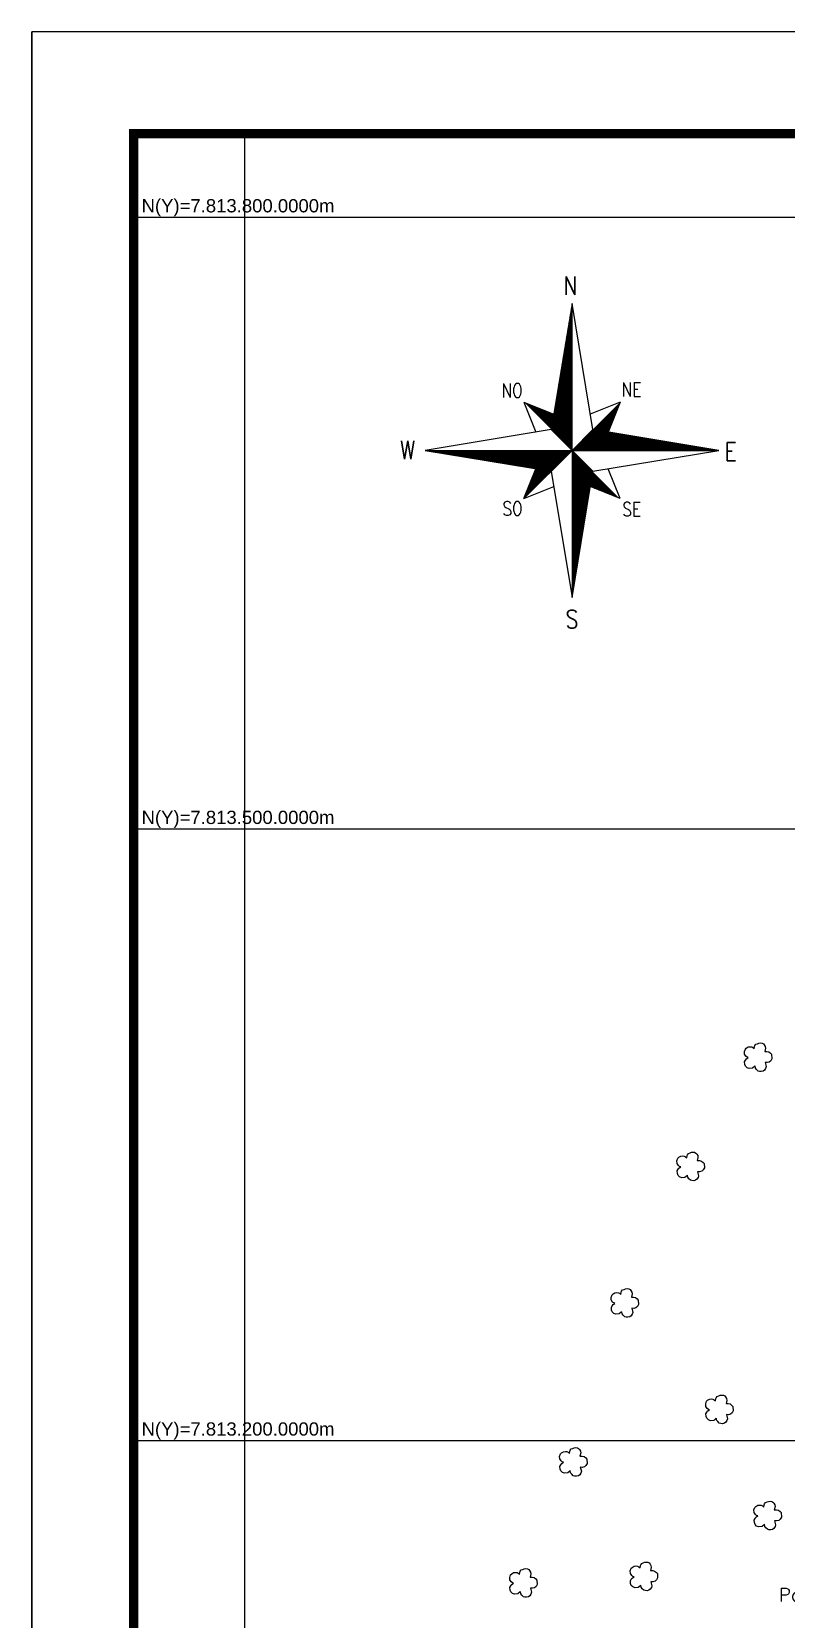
# Model space of a CAD drawing. Extents: x 740895 to 741945, y 7812406 to 7813891.
# Drawn here: x 740895 to 741266, y 7813112 to 7813891 of the extents above; entities that cross this region are included whole.
import ezdxf
from ezdxf.enums import TextEntityAlignment as Align

# ---------------------------------------------------------------- set-up
doc = ezdxf.new("R2010")
doc.units = 0
doc.linetypes.add('CONTINUO', pattern=[0])
doc.linetypes.add('LIN0', pattern=[0])
for name, color, linetype in [('_SIMBOLO ARVORE', 118, 'Continuous'), ('MALHA', 8, 'Continuous'), ('MARGEM', 5, 'Continuous'), ('SETA_NORTE', 3, 'Continuous'), ('TEXTO CONFRONTANTES', 7, 'Continuous')]:
    doc.layers.add(name, color=color, linetype=linetype)
doc.styles.add('ROMANS', font='romans')
doc.styles.add('Simplex', font='simplex.shx')
doc.styles.get("Standard").update_dxf_attribs({"font": 'arial.ttf'})

# ---------------------------------------------------------------- blocks, each defined once
blk = doc.blocks.new('A$C309442C0')
at = {"layer": 'SETA_NORTE', "linetype": 'Continuous'}
h = blk.add_hatch(dxfattribs=at)
h.set_pattern_fill('ANSI31', color=256, scale=0.1375, angle=-90, style=0)
h.set_pattern_definition([(315, (-215853.3434, 13873.16845), (0.3086963042, 0.3086963042), [])])
h.paths.add_polyline_path([(73.46, 97.41), (74.7, 104.95), (60.04, 110.83)])
h = blk.add_hatch(dxfattribs=at)
h.set_pattern_fill('ANSI31', color=256, scale=0.1375, angle=180, style=0)
h.set_pattern_definition([(225, (13869.59828, 216024.21475), (0.3086963042, -0.3086963042), [])])
h.paths.add_polyline_path([(93.84, 97.41), (101.38, 96.17), (107.26, 110.83)])
h = blk.add_hatch(dxfattribs=at)
h.set_pattern_fill('ANSI31', color=256, scale=0.1375, style=0)
h.set_pattern_definition([(45, (-13702.2971, -215849.77324), (-0.3086963042, 0.3086963042), [])])
h.paths.add_polyline_path([(73.46, 77.03), (65.92, 78.27), (60.04, 63.61)])
h = blk.add_hatch(dxfattribs=at)
h.set_pattern_fill('ANSI31', color=256, scale=0.1375, angle=90, style=0)
h.set_pattern_definition([(135, (216020.6446, -13698.72693), (-0.3086963042, -0.3086963042), [])])
h.paths.add_polyline_path([(93.84, 77.03), (92.6, 69.49), (107.26, 63.61)])
for p, q in [((82.98, 155.2), (83.65, 155.88)), ((83.1, 155.96), (83.65, 156.51)), ((83.23, 156.73), (83.65, 157.15)), ((83.35, 157.49), (83.65, 157.79)), ((83.48, 158.25), (83.65, 158.42)), ((83.6, 159.02), (83.65, 159.06)), ((81.47, 146.05), (83.65, 148.23)), ((81.59, 146.81), (83.65, 148.87)), ((81.72, 147.58), (83.65, 149.51)), ((81.85, 148.34), (83.65, 150.14)), ((81.97, 149.1), (83.65, 150.78)), ((82.1, 149.86), (83.65, 151.42)), ((82.22, 150.63), (83.65, 152.05)), ((82.35, 151.39), (83.65, 152.69)), ((82.47, 152.15), (83.65, 153.33)), ((82.6, 152.91), (83.65, 153.96)), ((82.73, 153.68), (83.65, 154.6)), ((82.85, 154.44), (83.65, 155.24)), ((79.96, 136.9), (83.65, 140.59)), ((80.09, 137.66), (83.65, 141.22)), ((80.21, 138.42), (83.65, 141.86)), ((80.34, 139.19), (83.65, 142.5)), ((80.46, 139.95), (83.65, 143.14)), ((80.59, 140.71), (83.65, 143.77)), ((80.72, 141.47), (83.65, 144.41)), ((80.84, 142.24), (83.65, 145.05)), ((80.97, 143), (83.65, 145.68)), ((81.09, 143.76), (83.65, 146.32)), ((81.22, 144.53), (83.65, 146.96)), ((81.34, 145.29), (83.65, 147.59)), ((78.45, 127.75), (83.65, 132.94)), ((78.58, 128.51), (83.65, 133.58)), ((78.71, 129.27), (83.65, 134.22)), ((78.83, 130.03), (83.65, 134.85)), ((78.96, 130.8), (83.65, 135.49)), ((79.08, 131.56), (83.65, 136.13)), ((79.21, 132.32), (83.65, 136.77)), ((79.33, 133.09), (83.65, 137.4)), ((79.46, 133.85), (83.65, 138.04)), ((79.59, 134.61), (83.65, 138.68)), ((79.71, 135.37), (83.65, 139.31)), ((79.84, 136.14), (83.65, 139.95)), ((76.82, 117.83), (83.65, 124.66)), ((76.95, 118.59), (83.65, 125.3)), ((77.07, 119.36), (83.65, 125.94)), ((77.2, 120.12), (83.65, 126.57)), ((77.32, 120.88), (83.65, 127.21)), ((77.45, 121.65), (83.65, 127.85)), ((77.58, 122.41), (83.65, 128.48)), ((77.7, 123.17), (83.65, 129.12)), ((77.83, 123.93), (83.65, 129.76)), ((77.95, 124.7), (83.65, 130.39)), ((78.08, 125.46), (83.65, 131.03)), ((78.2, 126.22), (83.65, 131.67)), ((78.33, 126.98), (83.65, 132.31)), ((75.31, 108.68), (83.65, 117.02)), ((75.44, 109.44), (83.65, 117.65)), ((75.57, 110.21), (83.65, 118.29)), ((75.69, 110.97), (83.65, 118.93)), ((75.82, 111.73), (83.65, 119.57)), ((75.94, 112.49), (83.65, 120.2)), ((76.07, 113.26), (83.65, 120.84)), ((76.19, 114.02), (83.65, 121.48)), ((76.32, 114.78), (83.65, 122.11)), ((76.44, 115.54), (83.65, 122.75)), ((76.57, 116.31), (83.65, 123.39)), ((76.7, 117.07), (83.65, 124.02)), ((60.04, 110.83), (74.7, 104.95)), ((60.04, 110.83), (65.92, 96.17)), ((73.81, 99.53), (83.65, 109.37)), ((73.93, 100.29), (83.65, 110.01)), ((74.06, 101.05), (83.65, 110.65)), ((74.18, 101.82), (83.65, 111.28)), ((74.31, 102.58), (83.65, 111.92)), ((74.43, 103.34), (83.65, 112.56)), ((74.56, 104.1), (83.65, 113.19)), ((74.69, 104.87), (83.65, 113.83)), ((74.81, 105.63), (83.65, 114.47)), ((74.94, 106.39), (83.65, 115.11)), ((75.06, 107.16), (83.65, 115.74)), ((75.19, 107.92), (83.65, 116.38)), ((107.26, 110.83), (92.6, 104.95)), ((107.26, 110.83), (101.38, 96.17)), ((73.53, 97.34), (83.65, 107.46)), ((73.56, 98), (83.65, 108.1)), ((73.68, 98.77), (83.65, 108.74)), ((73.85, 97.02), (83.65, 106.82)), ((74.17, 96.7), (83.65, 106.19)), ((74.49, 96.39), (83.65, 105.55)), ((74.8, 96.07), (83.65, 104.91)), ((75.12, 95.75), (83.65, 104.28)), ((75.44, 95.43), (83.65, 103.64)), ((75.76, 95.11), (83.65, 103)), ((76.08, 94.79), (83.65, 102.37)), ((76.4, 94.47), (83.65, 101.73)), ((76.72, 94.16), (83.65, 101.09)), ((77.03, 93.84), (83.65, 100.45)), ((77.35, 93.52), (83.65, 99.82)), ((77.67, 93.2), (83.65, 99.18)), ((77.99, 92.88), (83.65, 98.54)), ((78.31, 92.56), (83.65, 97.91)), ((78.63, 92.24), (83.65, 97.27)), ((78.94, 91.93), (83.65, 96.63)), ((79.26, 91.61), (83.65, 95.99)), ((79.58, 91.29), (83.65, 95.36)), ((79.9, 90.97), (83.65, 94.72)), ((80.22, 90.65), (83.65, 94.08)), ((80.54, 90.33), (83.65, 93.45)), ((83.79, 87.22), (93.97, 97.39)), ((84.43, 87.22), (94.51, 97.3)), ((85.07, 87.22), (95.06, 97.21)), ((85.71, 87.22), (95.61, 97.12)), ((86.34, 87.22), (96.15, 97.03)), ((86.98, 87.22), (96.7, 96.94)), ((87.62, 87.22), (97.25, 96.85)), ((88.25, 87.22), (97.8, 96.76)), ((88.89, 87.22), (98.34, 96.67)), ((89.53, 87.22), (98.89, 96.58)), ((90.17, 87.22), (99.44, 96.49)), ((90.8, 87.22), (99.98, 96.4)), ((91.44, 87.22), (100.53, 96.31)), ((92.08, 87.22), (101.08, 96.22)), ((92.71, 87.22), (101.62, 96.13)), ((93.35, 87.22), (102.17, 96.04)), ((93.99, 87.22), (102.72, 95.95)), ((94.62, 87.22), (103.27, 95.86)), ((95.26, 87.22), (103.81, 95.77)), ((95.9, 87.22), (104.36, 95.68)), ((96.54, 87.22), (104.91, 95.59)), ((97.17, 87.22), (105.45, 95.5)), ((97.81, 87.22), (106, 95.41)), ((98.45, 87.22), (106.55, 95.32)), ((99.08, 87.22), (107.09, 95.23)), ((99.72, 87.22), (107.64, 95.14)), ((100.36, 87.22), (108.19, 95.05)), ((100.99, 87.22), (108.73, 94.96)), ((101.63, 87.22), (109.28, 94.87)), ((102.27, 87.22), (109.83, 94.78)), ((102.91, 87.22), (110.38, 94.69)), ((103.54, 87.22), (110.92, 94.6)), ((104.18, 87.22), (111.47, 94.51)), ((104.82, 87.22), (112.02, 94.42)), ((105.45, 87.22), (112.56, 94.33)), ((106.09, 87.22), (113.11, 94.24)), ((106.73, 87.22), (113.66, 94.15)), ((107.37, 87.22), (114.2, 94.06)), ((108, 87.22), (114.75, 93.97)), ((108.64, 87.22), (115.3, 93.88)), ((109.28, 87.22), (115.84, 93.79)), ((109.91, 87.22), (116.39, 93.7)), ((110.55, 87.22), (116.94, 93.61)), ((111.19, 87.22), (117.49, 93.52)), ((11.78, 87.19), (11.81, 87.22)), ((12.32, 87.1), (12.45, 87.22)), ((12.87, 87.01), (13.08, 87.22)), ((13.42, 86.92), (13.72, 87.22)), ((13.97, 86.83), (14.36, 87.22)), ((14.51, 86.74), (15, 87.22)), ((15.06, 86.65), (15.63, 87.22)), ((15.61, 86.56), (16.27, 87.22)), ((16.15, 86.47), (16.91, 87.22)), ((16.7, 86.38), (17.54, 87.22)), ((17.25, 86.29), (18.18, 87.22)), ((17.79, 86.2), (18.82, 87.22)), ((18.34, 86.11), (19.45, 87.22)), ((18.89, 86.02), (20.09, 87.22)), ((19.43, 85.93), (20.73, 87.22)), ((19.98, 85.84), (21.37, 87.22)), ((20.53, 85.75), (22, 87.22)), ((21.08, 85.66), (22.64, 87.22)), ((21.62, 85.57), (23.28, 87.22)), ((22.17, 85.48), (23.91, 87.22)), ((22.72, 85.39), (24.55, 87.22)), ((23.26, 85.3), (25.19, 87.22)), ((23.81, 85.21), (25.82, 87.22)), ((24.36, 85.12), (26.46, 87.22)), ((24.9, 85.03), (27.1, 87.22)), ((25.45, 84.94), (27.74, 87.22)), ((26, 84.85), (28.37, 87.22)), ((26.54, 84.76), (29.01, 87.22)), ((27.09, 84.67), (29.65, 87.22)), ((27.64, 84.58), (30.28, 87.22)), ((28.19, 84.49), (30.92, 87.22)), ((28.73, 84.4), (31.56, 87.22)), ((29.28, 84.31), (32.2, 87.22)), ((29.83, 84.22), (32.83, 87.22)), ((30.37, 84.12), (33.47, 87.22)), ((30.92, 84.03), (34.11, 87.22)), ((31.47, 83.94), (34.74, 87.22)), ((32.01, 83.85), (35.38, 87.22)), ((32.56, 83.76), (36.02, 87.22)), ((33.11, 83.67), (36.65, 87.22)), ((33.66, 83.58), (37.29, 87.22)), ((34.2, 83.49), (37.93, 87.22)), ((34.75, 83.4), (38.57, 87.22)), ((35.3, 83.31), (39.2, 87.22)), ((35.84, 83.22), (39.84, 87.22)), ((36.39, 83.13), (40.48, 87.22)), ((36.94, 83.04), (41.11, 87.22)), ((37.48, 82.95), (41.75, 87.22)), ((38.03, 82.86), (42.39, 87.22)), ((38.58, 82.77), (43.02, 87.22)), ((39.12, 82.68), (43.66, 87.22)), ((39.67, 82.59), (44.3, 87.22)), ((40.22, 82.5), (44.94, 87.22)), ((40.77, 82.41), (45.57, 87.22)), ((41.31, 82.32), (46.21, 87.22)), ((41.86, 82.23), (46.85, 87.22)), ((42.41, 82.14), (47.48, 87.22)), ((42.95, 82.05), (48.12, 87.22)), ((43.5, 81.96), (48.76, 87.22)), ((44.05, 81.87), (49.4, 87.22)), ((44.59, 81.78), (50.03, 87.22)), ((45.14, 81.69), (50.67, 87.22)), ((45.69, 81.6), (51.31, 87.22)), ((46.23, 81.51), (51.94, 87.22)), ((46.78, 81.42), (52.58, 87.22)), ((47.33, 81.33), (53.22, 87.22)), ((47.88, 81.24), (53.85, 87.22)), ((48.42, 81.15), (54.49, 87.22)), ((48.97, 81.06), (55.13, 87.22)), ((49.52, 80.97), (55.77, 87.22)), ((50.06, 80.88), (56.4, 87.22)), ((50.61, 80.79), (57.04, 87.22)), ((51.16, 80.7), (57.68, 87.22)), ((51.7, 80.61), (58.31, 87.22)), ((52.25, 80.52), (58.95, 87.22)), ((52.8, 80.43), (59.59, 87.22)), ((53.35, 80.34), (60.22, 87.22)), ((53.89, 80.25), (60.86, 87.22)), ((54.44, 80.16), (61.5, 87.22)), ((54.99, 80.07), (62.14, 87.22)), ((55.53, 79.98), (62.77, 87.22)), ((56.08, 79.89), (63.41, 87.22)), ((56.63, 79.8), (64.05, 87.22)), ((57.17, 79.71), (64.68, 87.22)), ((57.72, 79.62), (65.32, 87.22)), ((58.27, 79.53), (65.96, 87.22)), ((58.81, 79.44), (66.59, 87.22)), ((59.36, 79.35), (67.23, 87.22)), ((59.91, 79.26), (67.87, 87.22)), ((83.65, 87.22), (60.04, 63.61)), ((60.46, 79.17), (68.51, 87.22)), ((61, 79.08), (69.14, 87.22)), ((61.55, 78.99), (69.78, 87.22)), ((62.1, 78.9), (70.42, 87.22)), ((62.64, 78.81), (71.05, 87.22)), ((63.19, 78.72), (71.69, 87.22)), ((63.74, 78.63), (72.33, 87.22)), ((64.28, 78.54), (72.97, 87.22)), ((64.83, 78.45), (73.6, 87.22)), ((65.38, 78.36), (74.24, 87.22)), ((65.92, 78.27), (74.88, 87.22)), ((66.47, 78.18), (75.51, 87.22)), ((67.02, 78.09), (76.15, 87.22)), ((67.57, 78), (76.79, 87.22)), ((68.11, 77.91), (77.42, 87.22)), ((68.66, 77.82), (78.06, 87.22)), ((69.21, 77.73), (78.7, 87.22)), ((69.75, 77.64), (79.34, 87.22)), ((70.3, 77.55), (79.97, 87.22)), ((70.85, 77.46), (80.61, 87.22)), ((71.39, 77.37), (81.25, 87.22)), ((71.94, 77.28), (81.88, 87.22)), ((72.49, 77.19), (82.52, 87.22)), ((73.04, 77.1), (83.16, 87.22)), ((80.86, 90.02), (83.65, 92.81)), ((81.17, 89.7), (83.65, 92.17)), ((81.49, 89.38), (83.65, 91.54)), ((81.81, 89.06), (83.65, 90.9)), ((82.13, 88.74), (83.65, 90.26)), ((82.45, 88.42), (83.65, 89.62)), ((82.77, 88.1), (83.65, 88.99)), ((83.09, 87.79), (83.65, 88.35)), ((83.4, 87.47), (83.65, 87.71)), ((83.65, 87.08), (83.72, 87.15)), ((83.65, 86.44), (84.04, 86.83)), ((83.65, 85.8), (84.36, 86.51)), ((83.65, 85.17), (84.68, 86.19)), ((83.65, 84.53), (85, 85.87)), ((111.82, 87.22), (118.03, 93.43)), ((112.46, 87.22), (118.58, 93.34)), ((113.1, 87.22), (119.13, 93.25)), ((113.74, 87.22), (119.67, 93.16)), ((114.37, 87.22), (120.22, 93.07)), ((115.01, 87.22), (120.77, 92.98)), ((115.65, 87.22), (121.31, 92.89)), ((116.28, 87.22), (121.86, 92.8)), ((116.92, 87.22), (122.41, 92.71)), ((117.56, 87.22), (122.95, 92.62)), ((118.19, 87.22), (123.5, 92.53)), ((118.83, 87.22), (124.05, 92.44)), ((119.47, 87.22), (124.6, 92.35)), ((120.11, 87.22), (125.14, 92.26)), ((120.74, 87.22), (125.69, 92.17)), ((121.38, 87.22), (126.24, 92.08)), ((122.02, 87.22), (126.78, 91.99)), ((122.65, 87.22), (127.33, 91.9)), ((123.29, 87.22), (127.88, 91.81)), ((123.93, 87.22), (128.42, 91.72)), ((124.56, 87.22), (128.97, 91.63)), ((125.2, 87.22), (129.52, 91.54)), ((125.84, 87.22), (130.07, 91.45)), ((126.48, 87.22), (130.61, 91.36)), ((127.11, 87.22), (131.16, 91.27)), ((127.75, 87.22), (131.71, 91.18)), ((128.39, 87.22), (132.25, 91.09)), ((129.02, 87.22), (132.8, 91)), ((129.66, 87.22), (133.35, 90.91)), ((130.3, 87.22), (133.89, 90.82)), ((130.94, 87.22), (134.44, 90.73)), ((131.57, 87.22), (134.99, 90.64)), ((132.21, 87.22), (135.53, 90.55)), ((132.85, 87.22), (136.08, 90.46)), ((133.48, 87.22), (136.63, 90.37)), ((134.12, 87.22), (137.18, 90.28)), ((134.76, 87.22), (137.72, 90.19)), ((135.39, 87.22), (138.27, 90.1)), ((136.03, 87.22), (138.82, 90.01)), ((136.67, 87.22), (139.36, 89.92)), ((137.31, 87.22), (139.91, 89.83)), ((137.94, 87.22), (140.46, 89.74)), ((138.58, 87.22), (141, 89.65)), ((139.22, 87.22), (141.55, 89.56)), ((139.85, 87.22), (142.1, 89.46)), ((140.49, 87.22), (142.64, 89.37)), ((141.13, 87.22), (143.19, 89.28)), ((141.76, 87.22), (143.74, 89.19)), ((142.4, 87.22), (144.29, 89.1)), ((143.04, 87.22), (144.83, 89.01)), ((143.68, 87.22), (145.38, 88.92)), ((144.31, 87.22), (145.93, 88.83)), ((144.95, 87.22), (146.47, 88.74)), ((145.59, 87.22), (147.02, 88.65)), ((146.22, 87.22), (147.57, 88.56)), ((146.86, 87.22), (148.11, 88.47)), ((147.5, 87.22), (148.66, 88.38)), ((148.14, 87.22), (149.21, 88.29)), ((148.77, 87.22), (149.76, 88.2)), ((149.41, 87.22), (150.3, 88.11)), ((150.05, 87.22), (150.85, 88.02)), ((150.68, 87.22), (151.4, 87.93)), ((151.32, 87.22), (151.94, 87.84)), ((151.96, 87.22), (152.49, 87.75)), ((152.59, 87.22), (153.04, 87.66)), ((153.23, 87.22), (153.58, 87.57)), ((153.87, 87.22), (154.13, 87.48)), ((154.51, 87.22), (154.68, 87.39)), ((155.14, 87.22), (155.22, 87.3)), ((60.04, 63.61), (65.92, 78.27)), ((83.65, 83.89), (85.32, 85.56)), ((83.65, 83.25), (85.63, 85.24)), ((83.65, 82.62), (85.95, 84.92)), ((83.65, 81.98), (86.27, 84.6)), ((83.65, 81.34), (86.59, 84.28)), ((83.65, 80.71), (86.91, 83.96)), ((83.65, 80.07), (87.23, 83.64)), ((83.65, 79.43), (87.54, 83.33)), ((83.65, 78.8), (87.86, 83.01)), ((83.65, 78.16), (88.18, 82.69)), ((83.65, 77.52), (88.5, 82.37)), ((83.65, 76.88), (88.82, 82.05)), ((83.65, 76.25), (89.14, 81.73)), ((83.65, 75.61), (89.46, 81.42)), ((83.65, 74.97), (89.77, 81.1)), ((83.65, 74.34), (90.09, 80.78)), ((83.65, 73.7), (90.41, 80.46)), ((83.65, 73.06), (90.73, 80.14)), ((83.65, 72.42), (91.05, 79.82)), ((83.65, 71.79), (91.37, 79.5)), ((83.65, 71.15), (91.69, 79.19)), ((83.65, 70.51), (92, 78.87)), ((83.65, 69.88), (92.32, 78.55)), ((83.65, 69.24), (92.64, 78.23)), ((83.65, 68.6), (92.96, 77.91)), ((107.26, 63.61), (101.38, 78.27)), ((83.65, 67.97), (93.28, 77.59)), ((83.65, 67.33), (93.6, 77.27)), ((83.65, 66.69), (93.81, 76.86)), ((83.65, 66.05), (93.69, 76.09)), ((83.65, 65.42), (93.56, 75.33)), ((83.65, 64.78), (93.44, 74.57)), ((83.65, 64.14), (93.31, 73.8)), ((83.65, 63.51), (93.19, 73.04)), ((83.65, 62.87), (93.06, 72.28)), ((83.65, 62.23), (92.94, 71.52)), ((83.65, 61.6), (92.81, 70.75)), ((60.04, 63.61), (74.7, 69.49)), ((83.65, 60.96), (92.68, 69.99)), ((83.65, 60.32), (92.56, 69.23)), ((83.65, 59.68), (92.43, 68.47)), ((83.65, 59.05), (92.31, 67.7)), ((83.65, 58.41), (92.18, 66.94)), ((83.65, 57.77), (92.06, 66.18)), ((83.65, 57.14), (91.93, 65.42)), ((83.65, 56.5), (91.8, 64.65)), ((83.65, 55.86), (91.68, 63.89)), ((83.65, 55.22), (91.55, 63.13)), ((83.65, 54.59), (91.43, 62.37)), ((107.26, 63.61), (92.6, 69.49)), ((83.65, 53.95), (91.3, 61.6)), ((83.65, 53.31), (91.18, 60.84)), ((83.65, 52.68), (91.05, 60.08)), ((83.65, 52.04), (90.93, 59.31)), ((83.65, 51.4), (90.8, 58.55)), ((83.65, 50.77), (90.67, 57.79)), ((83.65, 50.13), (90.55, 57.03)), ((83.65, 49.49), (90.42, 56.26)), ((83.65, 48.85), (90.3, 55.5)), ((83.65, 48.22), (90.17, 54.74)), ((83.65, 47.58), (90.05, 53.98)), ((83.65, 46.94), (89.92, 53.21)), ((83.65, 46.31), (89.79, 52.45)), ((83.65, 45.67), (89.67, 51.69)), ((83.65, 45.03), (89.54, 50.93)), ((83.65, 44.4), (89.42, 50.16)), ((83.65, 43.76), (89.29, 49.4)), ((83.65, 43.12), (89.17, 48.64)), ((83.65, 42.48), (89.04, 47.87)), ((83.65, 41.85), (88.92, 47.11)), ((83.65, 41.21), (88.79, 46.35)), ((83.65, 40.57), (88.66, 45.59)), ((83.65, 39.94), (88.54, 44.82)), ((83.65, 39.3), (88.41, 44.06)), ((83.65, 38.66), (88.29, 43.3)), ((83.65, 38.02), (88.16, 42.54)), ((83.65, 37.39), (88.04, 41.77)), ((83.65, 36.75), (87.91, 41.01)), ((83.65, 36.11), (87.78, 40.25)), ((83.65, 35.48), (87.66, 39.49)), ((83.65, 34.84), (87.53, 38.72)), ((83.65, 34.2), (87.41, 37.96)), ((83.65, 33.57), (87.28, 37.2)), ((83.65, 32.93), (87.16, 36.43)), ((83.65, 32.29), (87.03, 35.67)), ((83.65, 31.65), (86.91, 34.91)), ((83.65, 31.02), (86.78, 34.15)), ((83.65, 30.38), (86.65, 33.38)), ((83.65, 29.74), (86.53, 32.62)), ((83.65, 29.11), (86.4, 31.86)), ((83.65, 28.47), (86.28, 31.1)), ((83.65, 27.83), (86.15, 30.33)), ((83.65, 27.2), (86.03, 29.57)), ((83.65, 26.56), (85.9, 28.81)), ((83.65, 25.92), (85.77, 28.05)), ((83.65, 25.28), (85.65, 27.28)), ((83.65, 24.65), (85.52, 26.52)), ((83.65, 24.01), (85.4, 25.76)), ((83.65, 23.37), (85.27, 25)), ((83.65, 22.74), (85.15, 24.23)), ((83.65, 22.1), (85.02, 23.47)), ((83.65, 21.46), (84.9, 22.71)), ((83.65, 20.83), (84.77, 21.94)), ((83.65, 20.19), (84.64, 21.18)), ((83.65, 19.55), (84.52, 20.42)), ((83.65, 18.91), (84.39, 19.66)), ((83.65, 18.28), (84.27, 18.89)), ((83.65, 17.64), (84.14, 18.13)), ((83.65, 17), (84.02, 17.37)), ((83.65, 16.37), (83.89, 16.61)), ((83.65, 15.73), (83.76, 15.84))]:
    blk.add_line(p, q, dxfattribs=at)
blk.add_lwpolyline([(93.84, 77.03), (155.72, 87.22), (93.84, 97.41), (83.65, 159.29), (73.46, 97.41), (11.58, 87.22), (73.46, 77.03), (83.65, 15.15)], close=True, dxfattribs=at)
for points in [[(83.65, 87.22), (83.65, 159.29)], [(83.65, 87.22), (73.46, 97.41)], [(83.65, 87.22), (93.84, 97.41)], [(11.58, 87.22), (155.72, 87.22)], [(83.65, 87.22), (73.46, 77.03)], [(83.65, 87.22), (93.84, 77.03)], [(83.65, 87.22), (83.65, 15.15)]]:
    blk.add_lwpolyline(points, dxfattribs=at)
at = {"layer": 'SETA_NORTE', "color": 7, "lineweight": 30, "style": 'ROMANS', "width": 0.8}
for s, height, p in [('N ', 8.938, (79.47, 163.6)), ('NO', 6.875, (49.06, 113.22)), ('NE', 6.875, (107.97, 113.71)), ('W', 8.94, (-0.68, 82.95)), ('E', 8.94, (158.6, 82.11)), ('SO', 6.875, (49.53, 55.28)), ('SE', 6.875, (108.31, 55.02)), ('S', 8.94, (80.57, 0))]:
    blk.add_text(s, height=height, dxfattribs=at).set_placement(p)

msp = doc.modelspace()

# ---------------------------------------------------------------- linework, layer by layer
at = {"color": 8}
for p, q in [((741000, 7812573.22), (741000, 7813841.02)), ((740945.41, 7813800), (741895.41, 7813800)), ((740945.41, 7813500), (741895.41, 7813500)), ((740945.41, 7813200), (741332.36, 7813200))]:
    msp.add_line(p, q, dxfattribs=at)
at = {"layer": '_SIMBOLO ARVORE', "linetype": 'CONTINUO'}
for points in [[(741250.32, 7813383.66, 0), (741249.11, 7813382.64, 0), (741247.57, 7813382.46, 0), (741246.47, 7813382.89, 0), (741245.69, 7813383.66, 0), (741245.37, 7813384.53, 0), (741245.28, 7813385.83, 0), (741245.7, 7813386.65, 0), (741246.14, 7813387.25, 0), (741247.03, 7813387.86, 0), (741246.47, 7813388.04, 0), (741245.91, 7813388.5, 0), (741245.25, 7813389.53, 0), (741245.13, 7813390.76, 0), (741245.61, 7813392.04, 0), (741246.1, 7813392.5, 0), (741247.01, 7813393.05, 0), (741247.96, 7813393.18, 0), (741248.72, 7813393.07, 0), (741249.32, 7813392.79, 0), (741249.98, 7813392.21, 0), (741250.18, 7813393.33, 0), (741250.35, 7813393.78, 0), (741250.84, 7813394.4, 0), (741251.57, 7813394.67, 0), (741252.29, 7813394.99, 0), (741253.09, 7813395.06, 0), (741253.85, 7813394.95, 0), (741254.47, 7813394.63, 0), (741254.93, 7813394.13, 0), (741255.33, 7813393.34, 0), (741255.49, 7813392.45, 0), (741255.13, 7813390.88, 0), (741256.23, 7813390.9, 0), (741257.14, 7813390.68, 0), (741258, 7813390, 0), (741258.48, 7813389.45, 0), (741258.61, 7813387.29, 0), (741258.08, 7813386.32, 0), (741257.37, 7813385.67, 0), (741256.26, 7813385.37, 0), (741255.28, 7813385.46, 0), (741255.8, 7813383.43, 0), (741255.57, 7813382.57, 0), (741254.98, 7813381.75, 0), (741254.34, 7813381.24, 0), (741253.42, 7813381.01, 0), (741252.51, 7813381.07, 0), (741251.83, 7813381.26, 0), (741251.05, 7813382.03, 0), (741250.52, 7813382.72, 0), (741250.36, 7813383.76, 0)], [(741217.21, 7813330.09, 0), (741216, 7813329.07, 0), (741214.46, 7813328.89, 0), (741213.36, 7813329.32, 0), (741212.58, 7813330.08, 0), (741212.26, 7813330.96, 0), (741212.17, 7813332.26, 0), (741212.59, 7813333.07, 0), (741213.03, 7813333.68, 0), (741213.92, 7813334.28, 0), (741213.36, 7813334.46, 0), (741212.8, 7813334.92, 0), (741212.14, 7813335.96, 0), (741212.02, 7813337.19, 0), (741212.5, 7813338.47, 0), (741212.99, 7813338.93, 0), (741213.9, 7813339.48, 0), (741214.85, 7813339.61, 0), (741215.61, 7813339.5, 0), (741216.21, 7813339.22, 0), (741216.87, 7813338.63, 0), (741217.07, 7813339.76, 0), (741217.24, 7813340.2, 0), (741217.73, 7813340.83, 0), (741218.46, 7813341.1, 0), (741219.18, 7813341.41, 0), (741219.98, 7813341.49, 0), (741220.74, 7813341.38, 0), (741221.36, 7813341.05, 0), (741221.82, 7813340.56, 0), (741222.22, 7813339.76, 0), (741222.38, 7813338.88, 0), (741222.02, 7813337.31, 0), (741223.12, 7813337.32, 0), (741224.03, 7813337.1, 0), (741224.89, 7813336.42, 0), (741225.37, 7813335.88, 0), (741225.5, 7813333.71, 0), (741224.97, 7813332.74, 0), (741224.26, 7813332.09, 0), (741223.15, 7813331.8, 0), (741222.17, 7813331.88, 0), (741222.69, 7813329.86, 0), (741222.46, 7813329, 0), (741221.87, 7813328.17, 0), (741221.23, 7813327.66, 0), (741220.31, 7813327.44, 0), (741219.4, 7813327.49, 0), (741218.72, 7813327.68, 0), (741217.94, 7813328.45, 0), (741217.41, 7813329.14, 0), (741217.25, 7813330.19, 0)], [(741184.89, 7813263.12, 0), (741183.68, 7813262.1, 0), (741182.13, 7813261.92, 0), (741181.04, 7813262.35, 0), (741180.26, 7813263.11, 0), (741179.93, 7813263.99, 0), (741179.85, 7813265.29, 0), (741180.27, 7813266.11, 0), (741180.71, 7813266.71, 0), (741181.6, 7813267.31, 0), (741181.03, 7813267.49, 0), (741180.48, 7813267.95, 0), (741179.82, 7813268.99, 0), (741179.7, 7813270.22, 0), (741180.18, 7813271.5, 0), (741180.67, 7813271.96, 0), (741181.58, 7813272.51, 0), (741182.53, 7813272.64, 0), (741183.29, 7813272.53, 0), (741183.89, 7813272.25, 0), (741184.55, 7813271.66, 0), (741184.75, 7813272.79, 0), (741184.92, 7813273.24, 0), (741185.41, 7813273.86, 0), (741186.14, 7813274.13, 0), (741186.86, 7813274.45, 0), (741187.66, 7813274.52, 0), (741188.42, 7813274.41, 0), (741189.04, 7813274.08, 0), (741189.5, 7813273.59, 0), (741189.9, 7813272.79, 0), (741190.06, 7813271.91, 0), (741189.69, 7813270.34, 0), (741190.8, 7813270.35, 0), (741191.71, 7813270.14, 0), (741192.57, 7813269.45, 0), (741193.05, 7813268.91, 0), (741193.17, 7813266.74, 0), (741192.64, 7813265.77, 0), (741191.94, 7813265.13, 0), (741190.83, 7813264.83, 0), (741189.85, 7813264.92, 0), (741190.37, 7813262.89, 0), (741190.13, 7813262.03, 0), (741189.55, 7813261.21, 0), (741188.91, 7813260.69, 0), (741187.99, 7813260.47, 0), (741187.08, 7813260.52, 0), (741186.4, 7813260.72, 0), (741185.62, 7813261.48, 0), (741185.09, 7813262.17, 0), (741184.93, 7813263.22, 0)], [(741231.34, 7813210.92, 0), (741230.13, 7813209.9, 0), (741228.58, 7813209.72, 0), (741227.48, 7813210.15, 0), (741226.7, 7813210.92, 0), (741226.38, 7813211.79, 0), (741226.3, 7813213.09, 0), (741226.72, 7813213.91, 0), (741227.16, 7813214.51, 0), (741228.05, 7813215.12, 0), (741227.48, 7813215.3, 0), (741226.93, 7813215.76, 0), (741226.27, 7813216.79, 0), (741226.15, 7813218.02, 0), (741226.62, 7813219.3, 0), (741227.12, 7813219.76, 0), (741228.03, 7813220.31, 0), (741228.98, 7813220.44, 0), (741229.74, 7813220.33, 0), (741230.34, 7813220.05, 0), (741231, 7813219.47, 0), (741231.2, 7813220.59, 0), (741231.37, 7813221.04, 0), (741231.86, 7813221.66, 0), (741232.59, 7813221.93, 0), (741233.31, 7813222.25, 0), (741234.11, 7813222.32, 0), (741234.87, 7813222.21, 0), (741235.49, 7813221.89, 0), (741235.95, 7813221.39, 0), (741236.35, 7813220.6, 0), (741236.51, 7813219.71, 0), (741236.14, 7813218.14, 0), (741237.25, 7813218.16, 0), (741238.16, 7813217.94, 0), (741239.02, 7813217.26, 0), (741239.49, 7813216.71, 0), (741239.62, 7813214.54, 0), (741239.09, 7813213.57, 0), (741238.39, 7813212.93, 0), (741237.28, 7813212.63, 0), (741236.3, 7813212.72, 0), (741236.82, 7813210.69, 0), (741236.58, 7813209.83, 0), (741236, 7813209.01, 0), (741235.35, 7813208.5, 0), (741234.44, 7813208.27, 0), (741233.53, 7813208.33, 0), (741232.85, 7813208.52, 0), (741232.07, 7813209.28, 0), (741231.54, 7813209.98, 0), (741231.38, 7813211.02, 0)], [(741159.66, 7813185.16, 0), (741158.45, 7813184.14, 0), (741156.91, 7813183.96, 0), (741155.81, 7813184.39, 0), (741155.03, 7813185.15, 0), (741154.71, 7813186.03, 0), (741154.62, 7813187.33, 0), (741155.04, 7813188.15, 0), (741155.48, 7813188.75, 0), (741156.37, 7813189.35, 0), (741155.8, 7813189.53, 0), (741155.25, 7813189.99, 0), (741154.59, 7813191.03, 0), (741154.47, 7813192.26, 0), (741154.95, 7813193.54, 0), (741155.44, 7813194, 0), (741156.35, 7813194.55, 0), (741157.3, 7813194.68, 0), (741158.06, 7813194.57, 0), (741158.66, 7813194.29, 0), (741159.32, 7813193.7, 0), (741159.52, 7813194.83, 0), (741159.69, 7813195.28, 0), (741160.18, 7813195.9, 0), (741160.91, 7813196.17, 0), (741161.63, 7813196.49, 0), (741162.43, 7813196.56, 0), (741163.19, 7813196.45, 0), (741163.81, 7813196.12, 0), (741164.27, 7813195.63, 0), (741164.67, 7813194.83, 0), (741164.83, 7813193.95, 0), (741164.47, 7813192.38, 0), (741165.57, 7813192.39, 0), (741166.48, 7813192.18, 0), (741167.34, 7813191.49, 0), (741167.82, 7813190.95, 0), (741167.95, 7813188.78, 0), (741167.41, 7813187.81, 0), (741166.71, 7813187.17, 0), (741165.6, 7813186.87, 0), (741164.62, 7813186.95, 0), (741165.14, 7813184.93, 0), (741164.91, 7813184.07, 0), (741164.32, 7813183.25, 0), (741163.68, 7813182.73, 0), (741162.76, 7813182.51, 0), (741161.85, 7813182.56, 0), (741161.17, 7813182.76, 0), (741160.39, 7813183.52, 0), (741159.86, 7813184.21, 0), (741159.7, 7813185.26, 0)], [(741255.01, 7813158.86, 0), (741253.79, 7813157.84, 0), (741252.25, 7813157.67, 0), (741251.15, 7813158.09, 0), (741250.37, 7813158.86, 0), (741250.05, 7813159.74, 0), (741249.96, 7813161.03, 0), (741250.38, 7813161.85, 0), (741250.83, 7813162.46, 0), (741251.71, 7813163.06, 0), (741251.15, 7813163.24, 0), (741250.59, 7813163.7, 0), (741249.94, 7813164.73, 0), (741249.82, 7813165.96, 0), (741250.29, 7813167.25, 0), (741250.79, 7813167.7, 0), (741251.69, 7813168.26, 0), (741252.64, 7813168.39, 0), (741253.41, 7813168.28, 0), (741254.01, 7813168, 0), (741254.67, 7813167.41, 0), (741254.86, 7813168.53, 0), (741255.03, 7813168.98, 0), (741255.52, 7813169.61, 0), (741256.26, 7813169.88, 0), (741256.97, 7813170.19, 0), (741257.78, 7813170.27, 0), (741258.54, 7813170.16, 0), (741259.16, 7813169.83, 0), (741259.62, 7813169.34, 0), (741260.02, 7813168.54, 0), (741260.17, 7813167.66, 0), (741259.81, 7813166.09, 0), (741260.91, 7813166.1, 0), (741261.82, 7813165.88, 0), (741262.68, 7813165.2, 0), (741263.16, 7813164.66, 0), (741263.29, 7813162.49, 0), (741262.76, 7813161.52, 0), (741262.05, 7813160.87, 0), (741260.94, 7813160.58, 0), (741259.97, 7813160.66, 0), (741260.49, 7813158.64, 0), (741260.25, 7813157.78, 0), (741259.66, 7813156.95, 0), (741259.02, 7813156.44, 0), (741258.11, 7813156.22, 0), (741257.2, 7813156.27, 0), (741256.52, 7813156.46, 0), (741255.74, 7813157.23, 0), (741255.21, 7813157.92, 0), (741255.04, 7813158.97, 0)], [(741194.29, 7813128.98, 0), (741193.07, 7813127.96, 0), (741191.53, 7813127.78, 0), (741190.43, 7813128.21, 0), (741189.65, 7813128.98, 0), (741189.33, 7813129.86, 0), (741189.24, 7813131.15, 0), (741189.66, 7813131.97, 0), (741190.11, 7813132.58, 0), (741191, 7813133.18, 0), (741190.43, 7813133.36, 0), (741189.87, 7813133.82, 0), (741189.22, 7813134.85, 0), (741189.1, 7813136.08, 0), (741189.57, 7813137.36, 0), (741190.07, 7813137.82, 0), (741190.98, 7813138.38, 0), (741191.93, 7813138.5, 0), (741192.69, 7813138.39, 0), (741193.29, 7813138.12, 0), (741193.95, 7813137.53, 0), (741194.15, 7813138.65, 0), (741194.31, 7813139.1, 0), (741194.81, 7813139.72, 0), (741195.54, 7813139.99, 0), (741196.25, 7813140.31, 0), (741197.06, 7813140.38, 0), (741197.82, 7813140.28, 0), (741198.44, 7813139.95, 0), (741198.9, 7813139.45, 0), (741199.3, 7813138.66, 0), (741199.46, 7813137.78, 0), (741199.09, 7813136.2, 0), (741200.19, 7813136.22, 0), (741201.11, 7813136, 0), (741201.97, 7813135.32, 0), (741202.44, 7813134.77, 0), (741202.57, 7813132.61, 0), (741202.04, 7813131.64, 0), (741201.33, 7813130.99, 0), (741200.22, 7813130.69, 0), (741199.25, 7813130.78, 0), (741199.77, 7813128.76, 0), (741199.53, 7813127.89, 0), (741198.95, 7813127.07, 0), (741198.3, 7813126.56, 0), (741197.39, 7813126.33, 0), (741196.48, 7813126.39, 0), (741195.8, 7813126.58, 0), (741195.02, 7813127.35, 0), (741194.49, 7813128.04, 0), (741194.33, 7813129.09, 0)], [(741135.16, 7813125.81, 0), (741133.95, 7813124.79, 0), (741132.4, 7813124.62, 0), (741131.3, 7813125.04, 0), (741130.52, 7813125.81, 0), (741130.2, 7813126.69, 0), (741130.11, 7813127.98, 0), (741130.54, 7813128.8, 0), (741130.98, 7813129.41, 0), (741131.87, 7813130.01, 0), (741131.3, 7813130.19, 0), (741130.74, 7813130.65, 0), (741130.09, 7813131.68, 0), (741129.97, 7813132.91, 0), (741130.44, 7813134.19, 0), (741130.94, 7813134.65, 0), (741131.85, 7813135.21, 0), (741132.8, 7813135.33, 0), (741133.56, 7813135.23, 0), (741134.16, 7813134.95, 0), (741134.82, 7813134.36, 0), (741135.02, 7813135.48, 0), (741135.18, 7813135.93, 0), (741135.68, 7813136.56, 0), (741136.41, 7813136.82, 0), (741137.13, 7813137.14, 0), (741137.93, 7813137.22, 0), (741138.69, 7813137.11, 0), (741139.31, 7813136.78, 0), (741139.77, 7813136.28, 0), (741140.17, 7813135.49, 0), (741140.33, 7813134.61, 0), (741139.96, 7813133.03, 0), (741141.07, 7813133.05, 0), (741141.98, 7813132.83, 0), (741142.84, 7813132.15, 0), (741143.31, 7813131.6, 0), (741143.44, 7813129.44, 0), (741142.91, 7813128.47, 0), (741142.21, 7813127.82, 0), (741141.1, 7813127.53, 0), (741140.12, 7813127.61, 0), (741140.64, 7813125.59, 0), (741140.4, 7813124.72, 0), (741139.82, 7813123.9, 0), (741139.17, 7813123.39, 0), (741138.26, 7813123.16, 0), (741137.35, 7813123.22, 0), (741136.67, 7813123.41, 0), (741135.89, 7813124.18, 0), (741135.36, 7813124.87, 0), (741135.2, 7813125.92, 0)]]:
    msp.add_polyline3d(points, dxfattribs=at)
at = {"layer": 'MARGEM', "color": 174, "linetype": 'LIN0'}
msp.add_line((740895.41, 7812406.02), (740895.41, 7813891.02), dxfattribs=at)
at = {"layer": 'MARGEM', "color": 174, "linetype": 'LIN0', "flags": 128}
msp.add_lwpolyline([(741945.41, 7812406.02), (741945.41, 7813891.02), (740895.41, 7813891.02), (740895.41, 7812406.02)], close=True, dxfattribs=at)
at = {"layer": 'MARGEM', "color": 174, "linetype": 'LIN0', "const_width": 4.54, "flags": 128}
msp.add_lwpolyline([(741895.41, 7812573.22), (741895.41, 7813841.02), (740945.41, 7813841.02), (740945.41, 7812573.22)], close=True, dxfattribs=at)

# ---------------------------------------------------------------- block references
at = {"layer": 'SETA_NORTE', "linetype": 'ByBlock'}
msp.add_blockref('A$C309442C0', (741076.92, 7813598.44), dxfattribs=at)

# ---------------------------------------------------------------- texts
at = {"layer": 'MALHA'}
for s, p in [('N(Y)=7.813.800.0000m', (741043.96, 7813805.68)), ('N(Y)=7.813.500.0000m', (741043.96, 7813505.68)), ('N(Y)=7.813.200.0000m', (741043.96, 7813205.68))]:
    msp.add_text(s, height=6.5, dxfattribs=at).set_placement(p, align=Align.MIDDLE_RIGHT)
at = {"layer": 'TEXTO CONFRONTANTES', "style": 'Simplex'}
msp.add_text('Pasto', height=6.5, dxfattribs=at).set_placement((741262.07, 7813121.12))

doc.saveas('drawing.dxf')
